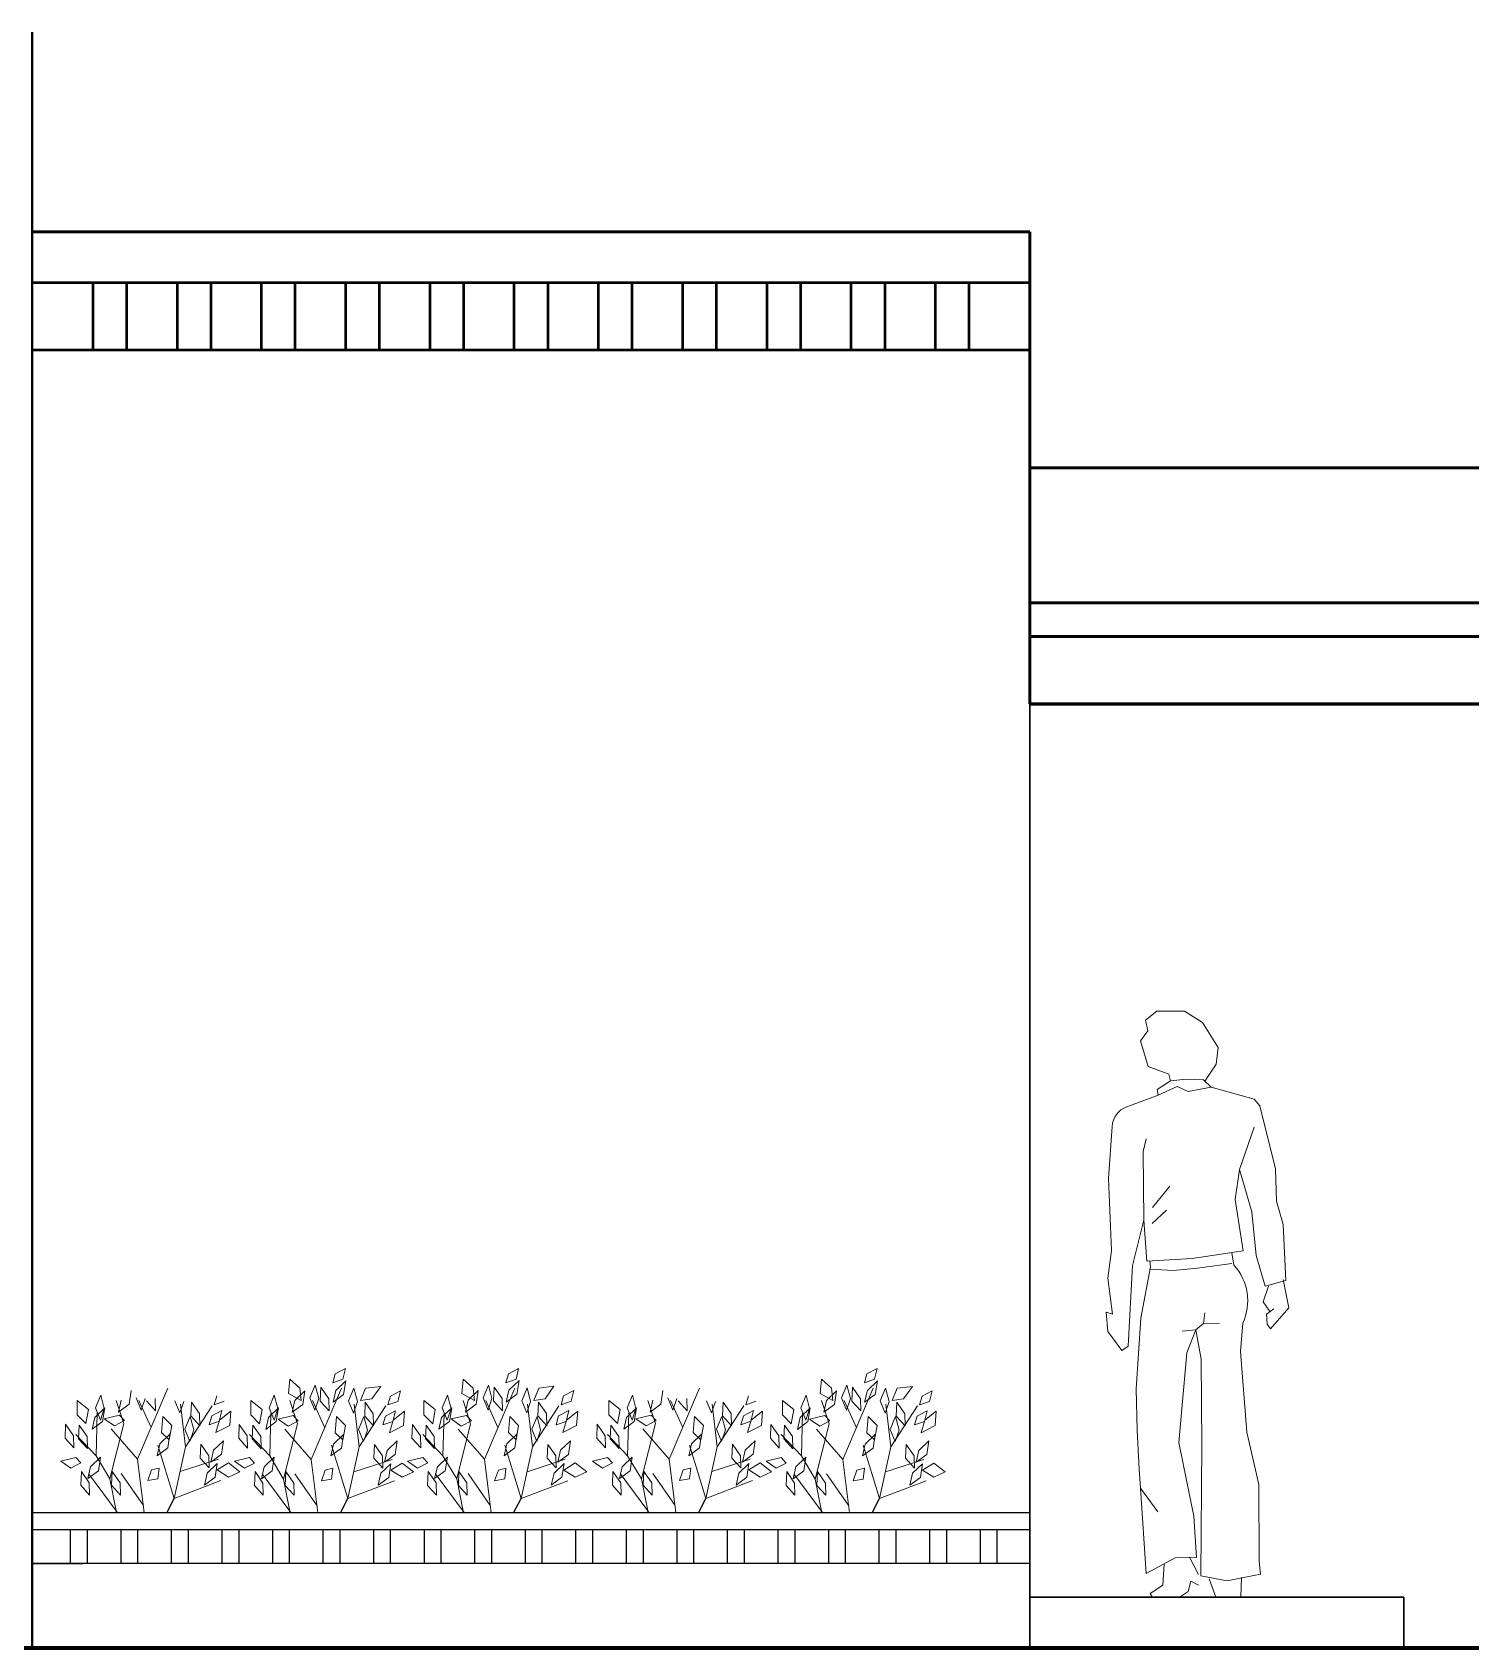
# Model space of a CAD drawing. Header units: centimetres. Extents: x 48 to 15845, y 265 to 7947.
# Drawn here: x 87.838 to 92.107, y 288.819 to 293.612 of the extents above; entities that cross this region are included whole.
import ezdxf

# ---------------------------------------------------------------- set-up
doc = ezdxf.new("R2010")
doc.units = ezdxf.units.CM
doc.layers.add('ARBOLES-PLANTA', color=7, linetype='Continuous')
for name, color, linetype, lineweight in [('bajo', 152, 'Continuous', 13), ('carga', 10, 'Continuous', 35), ('LOSA', 122, 'Continuous', 60), ('TIERRA', 3, 'Continuous', 90)]:
    doc.layers.add(name, color=color, linetype=linetype, lineweight=lineweight)
doc.layers.add('MUEBLES', color=7, linetype='Continuous', lineweight=20, true_color=0xf79608)
doc.layers.add('niveles', color=7, linetype='Continuous', lineweight=5, true_color=0xf0c70f)

msp = doc.modelspace()

# ---------------------------------------------------------------- linework, layer by layer
at = {"layer": 'ARBOLES-PLANTA', "color": 52, "linetype": 'Continuous', "lineweight": 20}
for p, q in [((88.599, 289.5735), (88.6028, 289.6158)), ((88.6028, 289.6158), (88.6327, 289.5894)), ((88.73, 289.6052), (88.7375, 289.6317)), ((88.76, 289.6158), (88.73, 289.6052)), ((88.7375, 289.6317), (88.7675, 289.6475)), ((88.7688, 289.6113), (88.7388, 289.5828)), ((88.7675, 289.6475), (88.76, 289.6158)), ((88.7623, 289.5709), (88.7688, 289.6113)), ((89.1131, 289.5738), (89.1168, 289.6161)), ((89.1168, 289.6161), (89.1467, 289.5897)), ((89.2441, 289.6055), (89.2515, 289.632)), ((89.274, 289.6161), (89.2441, 289.6055)), ((89.2515, 289.632), (89.2815, 289.6478)), ((89.2828, 289.6116), (89.2529, 289.5831)), ((89.2815, 289.6478), (89.274, 289.6161)), ((89.2763, 289.5712), (89.2828, 289.6116)), ((90.1767, 289.5735), (90.1805, 289.6158)), ((90.1805, 289.6158), (90.2104, 289.5894)), ((90.3077, 289.6052), (90.3152, 289.6317)), ((90.3377, 289.6158), (90.3077, 289.6052)), ((90.3152, 289.6317), (90.3452, 289.6475)), ((90.3465, 289.6113), (90.3166, 289.5828)), ((90.3452, 289.6475), (90.3377, 289.6158)), ((90.34, 289.5709), (90.3465, 289.6113)), ((88.0258, 289.531), (88.0414, 289.5689)), ((88.0414, 289.5689), (88.052, 289.5289)), ((88.1024, 289.5535), (88.0943, 289.5183)), ((88.1258, 289.5416), (88.1323, 289.5821)), ((88.1616, 289.5244), (88.1468, 289.5607)), ((88.173, 289.5586), (88.1616, 289.5244)), ((88.203, 289.5585), (88.204, 289.5224)), ((88.3782, 289.5399), (88.3857, 289.5663)), ((88.5412, 289.5306), (88.5567, 289.5685)), ((88.5567, 289.5685), (88.5674, 289.5285)), ((88.6365, 289.5524), (88.599, 289.5735)), ((88.6477, 289.5816), (88.6178, 289.5531)), ((88.6327, 289.5894), (88.6365, 289.5524)), ((88.6412, 289.5412), (88.6477, 289.5816)), ((88.6622, 289.5603), (88.6778, 289.5982)), ((88.677, 289.524), (88.6622, 289.5603)), ((88.6884, 289.5582), (88.677, 289.524)), ((88.6778, 289.5982), (88.6884, 289.5582)), ((88.6931, 289.5511), (88.6947, 289.592)), ((88.6947, 289.592), (88.7184, 289.5581)), ((88.7184, 289.5581), (88.7193, 289.522)), ((88.7388, 289.5828), (88.7308, 289.5476)), ((88.7308, 289.5476), (88.7623, 289.5709)), ((88.7769, 289.5518), (88.7925, 289.5897)), ((88.7925, 289.5897), (88.8031, 289.5497)), ((88.8124, 289.5524), (88.8274, 289.5894)), ((88.8461, 289.5576), (88.8124, 289.5524)), ((88.8274, 289.5894), (88.8723, 289.5947)), ((88.8723, 289.5947), (88.8461, 289.5576)), ((88.8936, 289.5395), (88.9011, 289.5659)), ((88.9011, 289.5659), (88.931, 289.5818)), ((88.931, 289.5818), (88.9235, 289.55)), ((89.0552, 289.5309), (89.0708, 289.5688)), ((89.0708, 289.5688), (89.0814, 289.5288)), ((89.1505, 289.5527), (89.1131, 289.5738)), ((89.1617, 289.5819), (89.1318, 289.5534)), ((89.1467, 289.5897), (89.1505, 289.5527)), ((89.1552, 289.5415), (89.1617, 289.5819)), ((89.1763, 289.5606), (89.1918, 289.5985)), ((89.191, 289.5243), (89.1763, 289.5606)), ((89.2025, 289.5585), (89.191, 289.5243)), ((89.1918, 289.5985), (89.2025, 289.5585)), ((89.2071, 289.5514), (89.2088, 289.5923)), ((89.2088, 289.5923), (89.2324, 289.5584)), ((89.2324, 289.5584), (89.2334, 289.5223)), ((89.2529, 289.5831), (89.2448, 289.5479)), ((89.2448, 289.5479), (89.2763, 289.5712)), ((89.2909, 289.5521), (89.3065, 289.59)), ((89.3065, 289.59), (89.3171, 289.55)), ((89.3264, 289.5527), (89.3414, 289.5897)), ((89.3601, 289.558), (89.3264, 289.5527)), ((89.3414, 289.5897), (89.3863, 289.595)), ((89.3863, 289.595), (89.3601, 289.558)), ((89.4076, 289.5398), (89.4151, 289.5662)), ((89.4151, 289.5662), (89.445, 289.5821)), ((89.445, 289.5821), (89.4375, 289.5503)), ((89.6035, 289.531), (89.6191, 289.5689)), ((89.6191, 289.5689), (89.6297, 289.5289)), ((89.6801, 289.5535), (89.672, 289.5183)), ((89.7035, 289.5416), (89.71, 289.5821)), ((89.7393, 289.5244), (89.7246, 289.5607)), ((89.7507, 289.5586), (89.7393, 289.5244)), ((89.7807, 289.5585), (89.7817, 289.5224)), ((89.9559, 289.5399), (89.9634, 289.5663)), ((90.1189, 289.5306), (90.1345, 289.5685)), ((90.1345, 289.5685), (90.1451, 289.5285)), ((90.2142, 289.5524), (90.1767, 289.5735)), ((90.2254, 289.5816), (90.1955, 289.5531)), ((90.2104, 289.5894), (90.2142, 289.5524)), ((90.2189, 289.5412), (90.2254, 289.5816)), ((90.2399, 289.5603), (90.2555, 289.5982)), ((90.2547, 289.524), (90.2399, 289.5603)), ((90.2661, 289.5582), (90.2547, 289.524)), ((90.2555, 289.5982), (90.2661, 289.5582)), ((90.2708, 289.5511), (90.2725, 289.592)), ((90.2725, 289.592), (90.2961, 289.5581)), ((90.2961, 289.5581), (90.2971, 289.522)), ((90.3166, 289.5828), (90.3085, 289.5476)), ((90.3085, 289.5476), (90.34, 289.5709)), ((90.3546, 289.5518), (90.3702, 289.5897)), ((90.3702, 289.5897), (90.3808, 289.5497)), ((90.3901, 289.5524), (90.4051, 289.5894)), ((90.4238, 289.5576), (90.3901, 289.5524)), ((90.4051, 289.5894), (90.45, 289.5947)), ((90.45, 289.5947), (90.4238, 289.5576)), ((90.4713, 289.5395), (90.4788, 289.5659)), ((90.4788, 289.5659), (90.5087, 289.5818)), ((90.5087, 289.5818), (90.5012, 289.55)), ((88.005, 289.5263), (87.9713, 289.5528)), ((87.9713, 289.5528), (87.9713, 289.5105)), ((87.9713, 289.5105), (87.9975, 289.4841)), ((87.9975, 289.4841), (88.005, 289.5263)), ((88.0537, 289.5311), (88.0238, 289.5026)), ((88.0405, 289.4947), (88.0258, 289.531)), ((88.052, 289.5289), (88.0405, 289.4947)), ((88.0472, 289.4907), (88.0537, 289.5311)), ((88.0972, 289.5088), (88.0522, 289.4982)), ((88.0943, 289.5183), (88.1258, 289.5416)), ((88.1121, 289.4929), (88.0972, 289.5088)), ((88.204, 289.5224), (88.1777, 289.5515)), ((88.2763, 289.516), (88.2615, 289.5522)), ((88.2877, 289.5502), (88.2763, 289.516)), ((88.3094, 289.5069), (88.311, 289.5479)), ((88.3356, 289.4779), (88.3094, 289.5069)), ((88.311, 289.5479), (88.3347, 289.514)), ((88.3347, 289.514), (88.3356, 289.4779)), ((88.3633, 289.4805), (88.3708, 289.5069)), ((88.3708, 289.5069), (88.4007, 289.5228)), ((88.4081, 289.5505), (88.3782, 289.5399)), ((88.4007, 289.5228), (88.3933, 289.4911)), ((88.3943, 289.4946), (88.428, 289.5211)), ((88.428, 289.5211), (88.4243, 289.4788)), ((88.5204, 289.5259), (88.4867, 289.5524)), ((88.4867, 289.5524), (88.4867, 289.5101)), ((88.4867, 289.5101), (88.5129, 289.4836)), ((88.5129, 289.4836), (88.5204, 289.5259)), ((88.5691, 289.5307), (88.5392, 289.5021)), ((88.5559, 289.4943), (88.5412, 289.5306)), ((88.5674, 289.5285), (88.5559, 289.4943)), ((88.5626, 289.4902), (88.5691, 289.5307)), ((88.6125, 289.5083), (88.5676, 289.4978)), ((88.6178, 289.5531), (88.6097, 289.5179)), ((88.6097, 289.5179), (88.6412, 289.5412)), ((88.6275, 289.4925), (88.6125, 289.5083)), ((88.7193, 289.522), (88.6931, 289.5511)), ((88.7917, 289.5155), (88.7769, 289.5518)), ((88.8031, 289.5497), (88.7917, 289.5155)), ((88.8248, 289.5065), (88.8264, 289.5475)), ((88.851, 289.4775), (88.8248, 289.5065)), ((88.8264, 289.5475), (88.8501, 289.5135)), ((88.8501, 289.5135), (88.851, 289.4775)), ((88.8787, 289.4801), (88.8862, 289.5065)), ((88.8862, 289.5065), (88.9161, 289.5223)), ((88.9235, 289.55), (88.8936, 289.5395)), ((88.9161, 289.5223), (88.9087, 289.4906)), ((88.9097, 289.4942), (88.9434, 289.5206)), ((88.9434, 289.5206), (88.9396, 289.4783)), ((89.0008, 289.5527), (89.0008, 289.5104)), ((89.0344, 289.5262), (89.0008, 289.5527)), ((89.0008, 289.5104), (89.027, 289.4839)), ((89.027, 289.4839), (89.0344, 289.5262)), ((89.0831, 289.531), (89.0532, 289.5025)), ((89.0699, 289.4946), (89.0552, 289.5309)), ((89.0814, 289.5288), (89.0699, 289.4946)), ((89.0766, 289.4905), (89.0831, 289.531)), ((89.1266, 289.5087), (89.0817, 289.4981)), ((89.1318, 289.5534), (89.1237, 289.5182)), ((89.1237, 289.5182), (89.1552, 289.5415)), ((89.1415, 289.4928), (89.1266, 289.5087)), ((89.2334, 289.5223), (89.2071, 289.5514)), ((89.3057, 289.5158), (89.2909, 289.5521)), ((89.3171, 289.55), (89.3057, 289.5158)), ((89.3388, 289.5068), (89.3405, 289.5478)), ((89.365, 289.4778), (89.3388, 289.5068)), ((89.3405, 289.5478), (89.3641, 289.5138)), ((89.3641, 289.5138), (89.365, 289.4778)), ((89.3927, 289.4804), (89.4002, 289.5068)), ((89.4002, 289.5068), (89.4302, 289.5227)), ((89.4375, 289.5503), (89.4076, 289.5398)), ((89.4302, 289.5227), (89.4227, 289.4909)), ((89.4237, 289.4945), (89.4574, 289.5209)), ((89.4574, 289.5209), (89.4537, 289.4786)), ((89.5491, 289.5528), (89.5491, 289.5105)), ((89.5827, 289.5263), (89.5491, 289.5528)), ((89.5491, 289.5105), (89.5753, 289.4841)), ((89.5753, 289.4841), (89.5827, 289.5263)), ((89.6314, 289.5311), (89.6015, 289.5026)), ((89.6182, 289.4947), (89.6035, 289.531)), ((89.6297, 289.5289), (89.6182, 289.4947)), ((89.6249, 289.4907), (89.6314, 289.5311)), ((89.6749, 289.5088), (89.6299, 289.4982)), ((89.672, 289.5183), (89.7035, 289.5416)), ((89.6898, 289.4929), (89.6749, 289.5088)), ((89.7817, 289.5224), (89.7554, 289.5515)), ((89.854, 289.516), (89.8392, 289.5522)), ((89.8654, 289.5502), (89.854, 289.516)), ((89.8871, 289.5069), (89.8887, 289.5479)), ((89.9133, 289.4779), (89.8871, 289.5069)), ((89.8887, 289.5479), (89.9124, 289.514)), ((89.9124, 289.514), (89.9133, 289.4779)), ((89.941, 289.4805), (89.9485, 289.5069)), ((89.9485, 289.5069), (89.9785, 289.5228)), ((89.9858, 289.5505), (89.9559, 289.5399)), ((89.9785, 289.5228), (89.971, 289.4911)), ((89.972, 289.4946), (90.0057, 289.5211)), ((90.0057, 289.5211), (90.002, 289.4788)), ((90.0644, 289.5524), (90.0644, 289.5101)), ((90.0981, 289.5259), (90.0644, 289.5524)), ((90.0644, 289.5101), (90.0906, 289.4836)), ((90.0906, 289.4836), (90.0981, 289.5259)), ((90.1468, 289.5307), (90.1169, 289.5021)), ((90.1336, 289.4943), (90.1189, 289.5306)), ((90.1451, 289.5285), (90.1336, 289.4943)), ((90.1403, 289.4902), (90.1468, 289.5307)), ((90.1903, 289.5083), (90.1453, 289.4978)), ((90.1955, 289.5531), (90.1874, 289.5179)), ((90.1874, 289.5179), (90.2189, 289.5412)), ((90.2052, 289.4925), (90.1903, 289.5083)), ((90.2971, 289.522), (90.2708, 289.5511)), ((90.3694, 289.5155), (90.3546, 289.5518)), ((90.3808, 289.5497), (90.3694, 289.5155)), ((90.4025, 289.5065), (90.4041, 289.5475)), ((90.4287, 289.4775), (90.4025, 289.5065)), ((90.4041, 289.5475), (90.4278, 289.5135)), ((90.4278, 289.5135), (90.4287, 289.4775)), ((90.4564, 289.4801), (90.4639, 289.5065)), ((90.4639, 289.5065), (90.4938, 289.5223)), ((90.5012, 289.55), (90.4713, 289.5395)), ((90.4938, 289.5223), (90.4864, 289.4906)), ((90.4874, 289.4942), (90.5211, 289.5206)), ((90.5211, 289.5206), (90.5174, 289.4783)), ((87.9356, 289.4412), (87.9372, 289.4821)), ((87.9372, 289.4821), (87.9609, 289.4482)), ((87.9759, 289.439), (87.9776, 289.48)), ((87.9776, 289.48), (88.0012, 289.4461)), ((88.0238, 289.5026), (88.0157, 289.4674)), ((88.0157, 289.4674), (88.0472, 289.4907)), ((88.0522, 289.4982), (88.0822, 289.4771)), ((88.0822, 289.4771), (88.1121, 289.4929)), ((88.2221, 289.4576), (88.2259, 289.5052)), ((88.2446, 289.4365), (88.2221, 289.4576)), ((88.2259, 289.5052), (88.2521, 289.4788)), ((88.2521, 289.4788), (88.2446, 289.4365)), ((88.2913, 289.4674), (88.3068, 289.5053)), ((88.306, 289.4311), (88.2913, 289.4674)), ((88.3175, 289.4653), (88.306, 289.4311)), ((88.3068, 289.5053), (88.3175, 289.4653)), ((88.3933, 289.4911), (88.3633, 289.4805)), ((88.3831, 289.4576), (88.3943, 289.4946)), ((88.4243, 289.4788), (88.3831, 289.4576)), ((88.451, 289.4407), (88.4526, 289.4817)), ((88.4526, 289.4817), (88.4763, 289.4478)), ((88.4913, 289.4386), (88.493, 289.4796)), ((88.493, 289.4796), (88.5166, 289.4456)), ((88.5392, 289.5021), (88.5311, 289.467)), ((88.5311, 289.467), (88.5626, 289.4902)), ((88.5676, 289.4978), (88.5976, 289.4766)), ((88.5976, 289.4766), (88.6275, 289.4925)), ((88.7375, 289.4572), (88.7413, 289.5048)), ((88.7413, 289.5048), (88.7675, 289.4783)), ((88.7675, 289.4783), (88.76, 289.436)), ((88.8067, 289.4669), (88.8222, 289.5048)), ((88.8214, 289.4307), (88.8067, 289.4669)), ((88.8329, 289.4649), (88.8214, 289.4307)), ((88.8222, 289.5048), (88.8329, 289.4649)), ((88.9087, 289.4906), (88.8787, 289.4801)), ((88.8985, 289.4572), (88.9097, 289.4942)), ((88.9396, 289.4783), (88.8985, 289.4572)), ((88.965, 289.441), (88.9667, 289.482)), ((88.9667, 289.482), (88.9903, 289.4481)), ((89.0053, 289.4389), (89.007, 289.4799)), ((89.007, 289.4799), (89.0307, 289.4459)), ((89.0532, 289.5025), (89.0451, 289.4673)), ((89.0451, 289.4673), (89.0766, 289.4905)), ((89.0817, 289.4981), (89.1116, 289.4769)), ((89.1116, 289.4769), (89.1415, 289.4928)), ((89.2515, 289.4575), (89.2553, 289.5051)), ((89.2553, 289.5051), (89.2815, 289.4786)), ((89.2815, 289.4786), (89.274, 289.4364)), ((89.3207, 289.4672), (89.3363, 289.5052)), ((89.3354, 289.431), (89.3207, 289.4672)), ((89.3469, 289.4652), (89.3354, 289.431)), ((89.3363, 289.5052), (89.3469, 289.4652)), ((89.4227, 289.4909), (89.3927, 289.4804)), ((89.4125, 289.4575), (89.4237, 289.4945)), ((89.4537, 289.4786), (89.4125, 289.4575)), ((89.5133, 289.4412), (89.5149, 289.4821)), ((89.5149, 289.4821), (89.5386, 289.4482)), ((89.5536, 289.439), (89.5553, 289.48)), ((89.5553, 289.48), (89.5789, 289.4461)), ((89.6015, 289.5026), (89.5934, 289.4674)), ((89.5934, 289.4674), (89.6249, 289.4907)), ((89.6299, 289.4982), (89.6599, 289.4771)), ((89.6599, 289.4771), (89.6898, 289.4929)), ((89.7998, 289.4576), (89.8036, 289.5052)), ((89.8223, 289.4365), (89.7998, 289.4576)), ((89.8036, 289.5052), (89.8298, 289.4788)), ((89.8298, 289.4788), (89.8223, 289.4365)), ((89.869, 289.4674), (89.8845, 289.5053)), ((89.8837, 289.4311), (89.869, 289.4674)), ((89.8952, 289.4653), (89.8837, 289.4311)), ((89.8845, 289.5053), (89.8952, 289.4653)), ((89.971, 289.4911), (89.941, 289.4805)), ((89.9608, 289.4576), (89.972, 289.4946)), ((90.002, 289.4788), (89.9608, 289.4576)), ((90.0287, 289.4407), (90.0303, 289.4817)), ((90.0303, 289.4817), (90.054, 289.4478)), ((90.069, 289.4386), (90.0707, 289.4796)), ((90.0707, 289.4796), (90.0943, 289.4456)), ((90.1169, 289.5021), (90.1088, 289.467)), ((90.1088, 289.467), (90.1403, 289.4902)), ((90.1453, 289.4978), (90.1753, 289.4766)), ((90.1753, 289.4766), (90.2052, 289.4925)), ((90.3152, 289.4572), (90.319, 289.5048)), ((90.319, 289.5048), (90.3452, 289.4783)), ((90.3452, 289.4783), (90.3377, 289.436)), ((90.3844, 289.4669), (90.3999, 289.5048)), ((90.3991, 289.4307), (90.3844, 289.4669)), ((90.4106, 289.4649), (90.3991, 289.4307)), ((90.3999, 289.5048), (90.4106, 289.4649)), ((90.4864, 289.4906), (90.4564, 289.4801)), ((90.4762, 289.4572), (90.4874, 289.4942)), ((90.5174, 289.4783), (90.4762, 289.4572)), ((87.9618, 289.4121), (87.9356, 289.4412)), ((87.9609, 289.4482), (87.9618, 289.4121)), ((88.0022, 289.41), (87.9759, 289.439)), ((88.0012, 289.4461), (88.0022, 289.41)), ((88.2171, 289.4241), (88.209, 289.3889)), ((88.209, 289.3889), (88.2405, 289.4122)), ((88.247, 289.4526), (88.2171, 289.4241)), ((88.2405, 289.4122), (88.247, 289.4526)), ((88.337, 289.3818), (88.3386, 289.4227)), ((88.3386, 289.4227), (88.3623, 289.3888)), ((88.4063, 289.4335), (88.3764, 289.405)), ((88.3998, 289.3931), (88.4063, 289.4335)), ((88.4772, 289.4117), (88.451, 289.4407)), ((88.4763, 289.4478), (88.4772, 289.4117)), ((88.5176, 289.4096), (88.4913, 289.4386)), ((88.5166, 289.4456), (88.5176, 289.4096)), ((88.7325, 289.4236), (88.7244, 289.3885)), ((88.7244, 289.3885), (88.7559, 289.4117)), ((88.7624, 289.4522), (88.7325, 289.4236)), ((88.76, 289.436), (88.7375, 289.4572)), ((88.7559, 289.4117), (88.7624, 289.4522)), ((88.8524, 289.3813), (88.854, 289.4223)), ((88.854, 289.4223), (88.8777, 289.3884)), ((88.9217, 289.4331), (88.8918, 289.4045)), ((88.9152, 289.3926), (88.9217, 289.4331)), ((88.9912, 289.412), (88.965, 289.441)), ((88.9903, 289.4481), (88.9912, 289.412)), ((89.0316, 289.4099), (89.0053, 289.4389)), ((89.0307, 289.4459), (89.0316, 289.4099)), ((89.2465, 289.424), (89.2384, 289.3888)), ((89.2384, 289.3888), (89.2699, 289.412)), ((89.2764, 289.4525), (89.2465, 289.424)), ((89.274, 289.4364), (89.2515, 289.4575)), ((89.2699, 289.412), (89.2764, 289.4525)), ((89.3664, 289.3816), (89.3681, 289.4226)), ((89.3681, 289.4226), (89.3917, 289.3887)), ((89.4357, 289.4334), (89.4058, 289.4049)), ((89.4292, 289.393), (89.4357, 289.4334)), ((89.5395, 289.4121), (89.5133, 289.4412)), ((89.5386, 289.4482), (89.5395, 289.4121)), ((89.5799, 289.41), (89.5536, 289.439)), ((89.5789, 289.4461), (89.5799, 289.41)), ((89.7948, 289.4241), (89.7867, 289.3889)), ((89.7867, 289.3889), (89.8182, 289.4122)), ((89.8247, 289.4526), (89.7948, 289.4241)), ((89.8182, 289.4122), (89.8247, 289.4526)), ((89.9147, 289.3818), (89.9164, 289.4227)), ((89.9164, 289.4227), (89.94, 289.3888)), ((89.984, 289.4335), (89.9541, 289.405)), ((89.9775, 289.3931), (89.984, 289.4335)), ((90.0549, 289.4117), (90.0287, 289.4407)), ((90.054, 289.4478), (90.0549, 289.4117)), ((90.0953, 289.4096), (90.069, 289.4386)), ((90.0943, 289.4456), (90.0953, 289.4096)), ((90.3102, 289.4236), (90.3021, 289.3885)), ((90.3021, 289.3885), (90.3336, 289.4117)), ((90.3401, 289.4522), (90.3102, 289.4236)), ((90.3377, 289.436), (90.3152, 289.4572)), ((90.3336, 289.4117), (90.3401, 289.4522)), ((90.4301, 289.3813), (90.4317, 289.4223)), ((90.4317, 289.4223), (90.4554, 289.3884)), ((90.4994, 289.4331), (90.4695, 289.4045)), ((90.4929, 289.3926), (90.4994, 289.4331)), ((87.9676, 289.3836), (87.9227, 289.373)), ((87.9227, 289.373), (87.9526, 289.3519)), ((87.9526, 289.3519), (87.9826, 289.3677)), ((87.9826, 289.3677), (87.9676, 289.3836)), ((88.041, 289.3847), (88.0111, 289.3562)), ((88.0345, 289.3443), (88.041, 289.3847)), ((88.3632, 289.3527), (88.337, 289.3818)), ((88.3872, 289.3657), (88.3573, 289.3371)), ((88.3623, 289.3888), (88.3632, 289.3527)), ((88.3764, 289.405), (88.3683, 289.3698)), ((88.3683, 289.3698), (88.3998, 289.3931)), ((88.3807, 289.3252), (88.3872, 289.3657)), ((88.3868, 289.3466), (88.4205, 289.3677)), ((88.4205, 289.3677), (88.4542, 289.3413)), ((88.483, 289.3832), (88.4381, 289.3726)), ((88.4381, 289.3726), (88.468, 289.3515)), ((88.468, 289.3515), (88.498, 289.3673)), ((88.498, 289.3673), (88.483, 289.3832)), ((88.5564, 289.3843), (88.5265, 289.3557)), ((88.5499, 289.3438), (88.5564, 289.3843)), ((88.8786, 289.3523), (88.8524, 289.3813)), ((88.9026, 289.3652), (88.8726, 289.3367)), ((88.8777, 289.3884), (88.8786, 289.3523)), ((88.8918, 289.4045), (88.8837, 289.3694)), ((88.8837, 289.3694), (88.9152, 289.3926)), ((88.8961, 289.3247), (88.9026, 289.3652)), ((88.9022, 289.3462), (88.9359, 289.3673)), ((88.9359, 289.3673), (88.9696, 289.3409)), ((88.997, 289.3835), (88.9521, 289.3729)), ((88.9521, 289.3729), (88.982, 289.3518)), ((88.982, 289.3518), (89.012, 289.3676)), ((89.012, 289.3676), (88.997, 289.3835)), ((89.0704, 289.3846), (89.0405, 289.3561)), ((89.0639, 289.3442), (89.0704, 289.3846)), ((89.3927, 289.3526), (89.3664, 289.3816)), ((89.4166, 289.3655), (89.3867, 289.337)), ((89.3917, 289.3887), (89.3927, 289.3526)), ((89.4058, 289.4049), (89.3977, 289.3697)), ((89.3977, 289.3697), (89.4292, 289.393)), ((89.4101, 289.3251), (89.4166, 289.3655)), ((89.4162, 289.3465), (89.4499, 289.3676)), ((89.4499, 289.3676), (89.4836, 289.3412)), ((89.5453, 289.3836), (89.5004, 289.373)), ((89.5004, 289.373), (89.5303, 289.3519)), ((89.5303, 289.3519), (89.5603, 289.3677)), ((89.5603, 289.3677), (89.5453, 289.3836)), ((89.6187, 289.3847), (89.5888, 289.3562)), ((89.6122, 289.3443), (89.6187, 289.3847)), ((89.941, 289.3527), (89.9147, 289.3818)), ((89.9649, 289.3657), (89.935, 289.3371)), ((89.94, 289.3888), (89.941, 289.3527)), ((89.9541, 289.405), (89.946, 289.3698)), ((89.946, 289.3698), (89.9775, 289.3931)), ((89.9584, 289.3252), (89.9649, 289.3657)), ((89.9645, 289.3466), (89.9982, 289.3677)), ((89.9982, 289.3677), (90.0319, 289.3413)), ((90.0607, 289.3832), (90.0158, 289.3726)), ((90.0158, 289.3726), (90.0457, 289.3515)), ((90.0457, 289.3515), (90.0757, 289.3673)), ((90.0757, 289.3673), (90.0607, 289.3832)), ((90.1341, 289.3843), (90.1042, 289.3557)), ((90.1276, 289.3438), (90.1341, 289.3843)), ((90.4563, 289.3523), (90.4301, 289.3813)), ((90.4803, 289.3652), (90.4504, 289.3367)), ((90.4554, 289.3884), (90.4563, 289.3523)), ((90.4695, 289.4045), (90.4614, 289.3694)), ((90.4614, 289.3694), (90.4929, 289.3926)), ((90.4738, 289.3247), (90.4803, 289.3652)), ((90.4799, 289.3462), (90.5136, 289.3673)), ((90.5136, 289.3673), (90.5473, 289.3409)), ((87.9823, 289.3011), (87.984, 289.3421)), ((87.984, 289.3421), (88.0076, 289.3082)), ((88.0111, 289.3562), (88.003, 289.321)), ((88.003, 289.321), (88.0345, 289.3443)), ((88.0736, 289.3011), (88.0753, 289.3421)), ((88.0753, 289.3421), (88.0989, 289.3082)), ((88.181, 289.3149), (88.1922, 289.3466)), ((88.2109, 289.3202), (88.181, 289.3149)), ((88.1922, 289.3466), (88.2146, 289.3519)), ((88.2146, 289.3519), (88.2109, 289.3202)), ((88.3573, 289.3371), (88.3492, 289.3019)), ((88.3492, 289.3019), (88.3807, 289.3252)), ((88.4205, 289.3254), (88.3868, 289.3466)), ((88.4542, 289.3413), (88.4205, 289.3254)), ((88.4977, 289.3007), (88.4994, 289.3417)), ((88.4994, 289.3417), (88.523, 289.3077)), ((88.5265, 289.3557), (88.5184, 289.3206)), ((88.5184, 289.3206), (88.5499, 289.3438)), ((88.589, 289.3007), (88.5907, 289.3417)), ((88.5907, 289.3417), (88.6143, 289.3077)), ((88.6963, 289.3144), (88.7076, 289.3462)), ((88.7263, 289.3197), (88.6963, 289.3144)), ((88.7076, 289.3462), (88.73, 289.3515)), ((88.73, 289.3515), (88.7263, 289.3197)), ((88.8726, 289.3367), (88.8646, 289.3015)), ((88.8646, 289.3015), (88.8961, 289.3247)), ((88.9359, 289.325), (88.9022, 289.3462)), ((88.9696, 289.3409), (88.9359, 289.325)), ((89.0117, 289.301), (89.0134, 289.342)), ((89.0134, 289.342), (89.037, 289.308)), ((89.0405, 289.3561), (89.0324, 289.3209)), ((89.0324, 289.3209), (89.0639, 289.3442)), ((89.103, 289.301), (89.1047, 289.342)), ((89.1047, 289.342), (89.1284, 289.308)), ((89.2104, 289.3148), (89.2216, 289.3465)), ((89.2403, 289.32), (89.2104, 289.3148)), ((89.2216, 289.3465), (89.2441, 289.3518)), ((89.2441, 289.3518), (89.2403, 289.32)), ((89.3867, 289.337), (89.3786, 289.3018)), ((89.3786, 289.3018), (89.4101, 289.3251)), ((89.4499, 289.3253), (89.4162, 289.3465)), ((89.4836, 289.3412), (89.4499, 289.3253)), ((89.56, 289.3011), (89.5617, 289.3421)), ((89.5617, 289.3421), (89.5853, 289.3082)), ((89.5888, 289.3562), (89.5807, 289.321)), ((89.5807, 289.321), (89.6122, 289.3443)), ((89.6513, 289.3011), (89.653, 289.3421)), ((89.653, 289.3421), (89.6766, 289.3082)), ((89.7587, 289.3149), (89.7699, 289.3466)), ((89.7886, 289.3202), (89.7587, 289.3149)), ((89.7699, 289.3466), (89.7924, 289.3519)), ((89.7924, 289.3519), (89.7886, 289.3202)), ((89.935, 289.3371), (89.9269, 289.3019)), ((89.9269, 289.3019), (89.9584, 289.3252)), ((89.9982, 289.3254), (89.9645, 289.3466)), ((90.0319, 289.3413), (89.9982, 289.3254)), ((90.0754, 289.3007), (90.0771, 289.3417)), ((90.0771, 289.3417), (90.1007, 289.3077)), ((90.1042, 289.3557), (90.0961, 289.3206)), ((90.0961, 289.3206), (90.1276, 289.3438)), ((90.1667, 289.3007), (90.1684, 289.3417)), ((90.1684, 289.3417), (90.192, 289.3077)), ((90.2741, 289.3144), (90.2853, 289.3462)), ((90.304, 289.3197), (90.2741, 289.3144)), ((90.2853, 289.3462), (90.3077, 289.3515)), ((90.3077, 289.3515), (90.304, 289.3197)), ((90.4504, 289.3367), (90.4423, 289.3015)), ((90.4423, 289.3015), (90.4738, 289.3247)), ((90.5136, 289.325), (90.4799, 289.3462)), ((90.5473, 289.3409), (90.5136, 289.325)), ((88.0086, 289.2721), (87.9823, 289.3011)), ((88.0076, 289.3082), (88.0086, 289.2721)), ((88.0999, 289.2721), (88.0736, 289.3011)), ((88.0989, 289.3082), (88.0999, 289.2721)), ((88.5239, 289.2717), (88.4977, 289.3007)), ((88.523, 289.3077), (88.5239, 289.2717)), ((88.6153, 289.2717), (88.589, 289.3007)), ((88.6143, 289.3077), (88.6153, 289.2717)), ((89.038, 289.272), (89.0117, 289.301)), ((89.037, 289.308), (89.038, 289.272)), ((89.1293, 289.272), (89.103, 289.301)), ((89.1284, 289.308), (89.1293, 289.272)), ((89.5863, 289.2721), (89.56, 289.3011)), ((89.5853, 289.3082), (89.5863, 289.2721)), ((89.6776, 289.2721), (89.6513, 289.3011)), ((89.6766, 289.3082), (89.6776, 289.2721)), ((90.1017, 289.2717), (90.0754, 289.3007)), ((90.1007, 289.3077), (90.1017, 289.2717)), ((90.193, 289.2717), (90.1667, 289.3007)), ((90.192, 289.3077), (90.193, 289.2717))]:
    msp.add_line(p, q, dxfattribs=at)
at = {"layer": 'ARBOLES-PLANTA', "color": 39, "linetype": 'Continuous', "lineweight": 20}
for p, q in [((88.151, 289.3783), (88.2408, 289.5898)), ((88.6664, 289.3779), (88.7562, 289.5894)), ((89.1804, 289.3782), (89.2703, 289.5897)), ((89.7287, 289.3783), (89.8186, 289.5898)), ((90.2441, 289.3779), (90.3339, 289.5894)), ((88.0275, 289.3889), (88.0312, 289.5158)), ((88.1098, 289.4841), (88.0874, 289.5528)), ((88.191, 289.4724), (88.1548, 289.5528)), ((88.2933, 289.4153), (88.2783, 289.5422)), ((88.2933, 289.4153), (88.3719, 289.5369)), ((88.5429, 289.3885), (88.5466, 289.5153)), ((88.6252, 289.4836), (88.6028, 289.5524)), ((88.7064, 289.472), (88.6701, 289.5524)), ((88.8086, 289.4149), (88.7937, 289.5418)), ((88.8086, 289.4149), (88.8872, 289.5365)), ((89.0569, 289.3888), (89.0606, 289.5157)), ((89.1393, 289.4839), (89.1168, 289.5527)), ((89.2204, 289.4723), (89.1842, 289.5527)), ((89.3227, 289.4152), (89.3077, 289.5421)), ((89.3227, 289.4152), (89.4013, 289.5368)), ((89.6052, 289.3889), (89.6089, 289.5158)), ((89.6875, 289.4841), (89.6651, 289.5528)), ((89.7687, 289.4724), (89.7325, 289.5528)), ((89.871, 289.4153), (89.856, 289.5422)), ((89.871, 289.4153), (89.9496, 289.5369)), ((90.1206, 289.3885), (90.1243, 289.5153)), ((90.2029, 289.4836), (90.1805, 289.5524)), ((90.2841, 289.472), (90.2479, 289.5524)), ((90.3863, 289.4149), (90.3714, 289.5418)), ((90.3863, 289.4149), (90.465, 289.5365)), ((88.0687, 289.3202), (88.1098, 289.4841)), ((88.151, 289.3783), (88.0724, 289.4682)), ((88.5841, 289.3197), (88.6252, 289.4836)), ((88.6664, 289.3779), (88.5878, 289.4678)), ((89.0981, 289.32), (89.1393, 289.4839)), ((89.1804, 289.3782), (89.1018, 289.4681)), ((89.6464, 289.3202), (89.6875, 289.4841)), ((89.7287, 289.3783), (89.6501, 289.4682)), ((90.1618, 289.3197), (90.2029, 289.4836)), ((90.2441, 289.3779), (90.1655, 289.4678)), ((88.0275, 289.3889), (87.9676, 289.4523)), ((88.2596, 289.262), (88.2109, 289.4206)), ((88.2596, 289.262), (88.2933, 289.4153)), ((88.5429, 289.3885), (88.483, 289.4519)), ((88.775, 289.2616), (88.7263, 289.4202)), ((88.775, 289.2616), (88.8086, 289.4149)), ((89.0569, 289.3888), (88.997, 289.4522)), ((89.289, 289.2619), (89.2403, 289.4205)), ((89.289, 289.2619), (89.3227, 289.4152)), ((89.6052, 289.3889), (89.5453, 289.4523)), ((89.8373, 289.262), (89.7886, 289.4206)), ((89.8373, 289.262), (89.871, 289.4153)), ((90.1206, 289.3885), (90.0607, 289.4519)), ((90.3527, 289.2616), (90.304, 289.4202)), ((90.3527, 289.2616), (90.3863, 289.4149)), ((88.0687, 289.3202), (88.0275, 289.3889)), ((88.1708, 289.2194), (88.151, 289.3783)), ((88.277, 289.3416), (88.3906, 289.3783)), ((88.5841, 289.3197), (88.5429, 289.3885)), ((88.6862, 289.2194), (88.6664, 289.3779)), ((88.7924, 289.3411), (88.906, 289.3779)), ((89.0981, 289.32), (89.0569, 289.3888)), ((89.2002, 289.2194), (89.1804, 289.3782)), ((89.3065, 289.3415), (89.42, 289.3782)), ((89.6464, 289.3202), (89.6052, 289.3889)), ((89.7485, 289.2194), (89.7287, 289.3783)), ((89.8548, 289.3416), (89.9683, 289.3783)), ((90.1618, 289.3197), (90.1206, 289.3885)), ((90.2639, 289.2194), (90.2441, 289.3779)), ((90.3701, 289.3411), (90.4837, 289.3779)), ((88.0874, 289.225), (88.005, 289.336)), ((88.0874, 289.225), (88.0687, 289.3202)), ((88.1681, 289.2411), (88.1024, 289.336)), ((88.2596, 289.262), (88.3981, 289.3149)), ((88.6028, 289.2246), (88.5204, 289.3356)), ((88.6028, 289.2246), (88.5841, 289.3197)), ((88.6835, 289.2407), (88.6177, 289.3356)), ((88.775, 289.2616), (88.9134, 289.3144)), ((89.1168, 289.2249), (89.0344, 289.3359)), ((89.1168, 289.2249), (89.0981, 289.32)), ((89.1975, 289.241), (89.1318, 289.3359)), ((89.289, 289.2619), (89.4275, 289.3148)), ((89.6651, 289.225), (89.5827, 289.336)), ((89.6651, 289.225), (89.6464, 289.3202)), ((89.7458, 289.2411), (89.6801, 289.336)), ((89.8373, 289.262), (89.9758, 289.3149)), ((90.1805, 289.2246), (90.0981, 289.3356)), ((90.1805, 289.2246), (90.1618, 289.3197)), ((90.2612, 289.2407), (90.1954, 289.3356)), ((90.3527, 289.2616), (90.4912, 289.3144))]:
    msp.add_line(p, q, dxfattribs=at)
at = {"layer": 'ARBOLES-PLANTA', "color": 39, "linetype": 'Continuous'}
for p, q in [((88.0918, 289.2194), (88.0874, 289.225)), ((88.2375, 289.2194), (88.2596, 289.262)), ((88.6069, 289.2194), (88.6028, 289.2246)), ((88.7531, 289.2194), (88.775, 289.2616)), ((89.1211, 289.2194), (89.1168, 289.2249)), ((89.2669, 289.2194), (89.289, 289.2619)), ((89.6695, 289.2194), (89.6651, 289.225)), ((89.8152, 289.2194), (89.8373, 289.262)), ((90.1846, 289.2194), (90.1805, 289.2246)), ((90.3308, 289.2194), (90.3527, 289.2616))]:
    msp.add_line(p, q, dxfattribs=at)
at = {"layer": 'bajo', "linetype": 'ByBlock', "lineweight": -2}
for p, q in [((90.799, 289.2194), (87.8385, 289.2194)), ((90.799, 288.8194), (90.799, 289.2194)), ((90.799, 289.1694), (87.8385, 289.1694)), ((87.9519, 289.0694), (87.9519, 289.1694)), ((88.0019, 289.0694), (88.0019, 289.1694)), ((88.1019, 289.0694), (88.1019, 289.1694)), ((88.1519, 289.0694), (88.1519, 289.1694)), ((88.2519, 289.0694), (88.2519, 289.1694)), ((88.3019, 289.0694), (88.3019, 289.1694)), ((88.4019, 289.0694), (88.4019, 289.1694)), ((88.4519, 289.0694), (88.4519, 289.1694)), ((88.5519, 289.0694), (88.5519, 289.1694)), ((88.6019, 289.0694), (88.6019, 289.1694)), ((88.7019, 289.0694), (88.7019, 289.1694)), ((88.7519, 289.0694), (88.7519, 289.1694)), ((88.8519, 289.0694), (88.8519, 289.1694)), ((88.9019, 289.0694), (88.9019, 289.1694)), ((89.0019, 289.0694), (89.0019, 289.1694)), ((89.0519, 289.0694), (89.0519, 289.1694)), ((89.1519, 289.0694), (89.1519, 289.1694)), ((89.2019, 289.0694), (89.2019, 289.1694)), ((89.3019, 289.0694), (89.3019, 289.1694)), ((89.3519, 289.0694), (89.3519, 289.1694)), ((89.4519, 289.0694), (89.4519, 289.1694)), ((89.5019, 289.0694), (89.5019, 289.1694)), ((89.6019, 289.0694), (89.6019, 289.1694)), ((89.6519, 289.0694), (89.6519, 289.1694)), ((89.7519, 289.0694), (89.7519, 289.1694)), ((89.8019, 289.0694), (89.8019, 289.1694)), ((89.9019, 289.0694), (89.9019, 289.1694)), ((89.9519, 289.0694), (89.9519, 289.1694)), ((90.0519, 289.0694), (90.0519, 289.1694)), ((90.1019, 289.0694), (90.1019, 289.1694)), ((90.2019, 289.0694), (90.2019, 289.1694)), ((90.2519, 289.0694), (90.2519, 289.1694)), ((90.3519, 289.0694), (90.3519, 289.1694)), ((90.4019, 289.0694), (90.4019, 289.1694)), ((90.5019, 289.0694), (90.5019, 289.1694)), ((90.5519, 289.0694), (90.5519, 289.1694)), ((90.6519, 289.0694), (90.6519, 289.1694)), ((90.7019, 289.0694), (90.7019, 289.1694)), ((87.8385, 289.0694), (87.9885, 289.0694)), ((90.799, 289.0694), (87.8385, 289.0694))]:
    msp.add_line(p, q, dxfattribs=at)
at = {"layer": 'carga', "linetype": 'ByBlock', "lineweight": 40}
msp.add_line((87.8385, 293.6117), (87.8385, 288.8194), dxfattribs=at)
at = {"layer": 'carga', "linetype": 'ByBlock', "lineweight": 30}
msp.add_line((90.799, 291.6194), (90.799, 288.8194), dxfattribs=at)
at = {"layer": 'LOSA', "linetype": 'ByBlock', "lineweight": 53}
for p, q in [((90.799, 293.0194), (87.8385, 293.0194)), ((90.799, 293.0194), (90.799, 291.6194)), ((95.9785, 292.3194), (90.799, 292.3194)), ((95.9785, 291.9194), (90.799, 291.9194)), ((90.799, 291.8194), (95.9785, 291.8194))]:
    msp.add_line(p, q, dxfattribs=at)
at = {"layer": 'LOSA', "linetype": 'ByBlock', "lineweight": 50}
for p, q in [((87.8385, 292.8694), (90.799, 292.8694)), ((88.0179, 292.8694), (88.0179, 292.6694)), ((88.1179, 292.8694), (88.1179, 292.6694)), ((88.2679, 292.8694), (88.2679, 292.6694)), ((88.3679, 292.8694), (88.3679, 292.6694)), ((88.5179, 292.8694), (88.5179, 292.6694)), ((88.6179, 292.8694), (88.6179, 292.6694)), ((88.7679, 292.8694), (88.7679, 292.6694)), ((88.8679, 292.8694), (88.8679, 292.6694)), ((89.0179, 292.8694), (89.0179, 292.6694)), ((89.1179, 292.8694), (89.1179, 292.6694)), ((89.1179, 292.8694), (89.1179, 292.6694)), ((89.2679, 292.8694), (89.2679, 292.6694)), ((89.3679, 292.8694), (89.3679, 292.6694)), ((89.5179, 292.8694), (89.5179, 292.6694)), ((89.6179, 292.8694), (89.6179, 292.6694)), ((89.7679, 292.8694), (89.7679, 292.6694)), ((89.8679, 292.8694), (89.8679, 292.6694)), ((90.0179, 292.8694), (90.0179, 292.6694)), ((90.1179, 292.8694), (90.1179, 292.6694)), ((90.1179, 292.8694), (90.1179, 292.6694)), ((90.2679, 292.8694), (90.2679, 292.6694)), ((90.3679, 292.8694), (90.3679, 292.6694)), ((90.5179, 292.8694), (90.5179, 292.6694)), ((90.5179, 292.8694), (90.5179, 292.6694)), ((90.6179, 292.8694), (90.6179, 292.6694)), ((87.8385, 292.6694), (90.799, 292.6694))]:
    msp.add_line(p, q, dxfattribs=at)
at = {"layer": 'LOSA', "linetype": 'ByBlock'}
msp.add_line((90.799, 291.6194), (95.9785, 291.6194), dxfattribs=at)
at = {"layer": 'MUEBLES', "color": 0, "lineweight": 13}
for p, q in [((91.3366, 290.4823), (91.3142, 290.5045)), ((91.1625, 290.1252), (91.2145, 290.1884)), ((91.1614, 290.0781), (91.2047, 290.1178)), ((91.4044, 289.9546), (91.3979, 289.9909)), ((91.0442, 289.809), (91.0304, 289.9155)), ((91.4913, 289.8458), (91.5074, 289.8916)), ((91.5113, 289.8163), (91.4913, 289.8458)), ((91.2908, 289.7624), (91.2512, 289.7586)), ((91.3143, 289.781), (91.3614, 289.7823)), ((91.2996, 289.0364), (91.2727, 289.0877)), ((91.1972, 289.0667), (91.1931, 289.0053))]:
    msp.add_line(p, q, dxfattribs=at)
for points in [[(91.3179, 290.4996), (91.3513, 290.5504), (91.3574, 290.6), (91.3114, 290.6743), (91.2581, 290.7076), (91.1751, 290.7075), (91.1417, 290.6814), (91.1492, 290.6492), (91.1269, 290.6194), (91.1494, 290.5439), (91.2114, 290.5204), (91.2164, 290.5006), (91.1768, 290.4758), (91.1793, 290.4584), (91.0864, 290.4236)], [(91.4213, 290.2384), (91.4574, 290.1121), (91.47, 289.9832), (91.4975, 289.8916), (91.5581, 289.9091), (91.5504, 290.0751), (91.5304, 290.1444), (91.5278, 290.2398), (91.4816, 290.4268), (91.4642, 290.4466), (91.3366, 290.4823), (91.2684, 290.4698), (91.2362, 290.4846), (91.1793, 290.4584)], [(91.3142, 290.5045), (91.2628, 290.5062), (91.2164, 290.5006)], [(91.0432, 290.3653), (91.0323, 290.2116), (91.0414, 289.9973), (91.0304, 289.9155)], [(91.0903, 289.714), (91.1034, 289.9528), (91.1366, 290.0879), (91.135, 290.2911), (91.1436, 290.3295)], [(91.1366, 290.0879), (91.1455, 289.9665), (91.2805, 289.9742), (91.4316, 289.9968), (91.4078, 290.1491), (91.4213, 290.2384), (91.4644, 290.3636)], [(91.179, 289.222), (91.1269, 289.2926), (91.1231, 289.3495), (91.1167, 289.4647), (91.114, 289.5874), (91.1284, 289.7968), (91.1567, 289.9492), (91.1543, 289.9671)], [(91.3982, 289.9596), (91.2967, 289.9458), (91.2236, 289.9382), (91.1554, 289.9425)], [(91.5507, 289.9115), (91.567, 289.8273), (91.5126, 289.7653), (91.5026, 289.7789), (91.5013, 289.8086), (91.5224, 289.8248)], [(91.0442, 289.809), (91.0256, 289.8152), (91.0306, 289.757), (91.0716, 289.7013), (91.0903, 289.714)], [(91.4308, 289.7825), (91.4235, 289.6982), (91.4425, 289.4592), (91.4787, 289.3031), (91.4791, 289.0764), (91.4829, 289.038), (91.3838, 289.018), (91.3058, 289.0327), (91.3088, 289.4205), (91.3071, 289.6757), (91.2908, 289.7624), (91.3143, 289.781), (91.318, 289.8132)], [(91.2908, 289.7624), (91.2649, 289.6942), (91.2406, 289.4278), (91.2856, 289.2098), (91.2933, 289.0872), (91.2301, 289.0859), (91.1435, 289.0399), (91.1269, 289.2926)], [(91.4272, 289.028), (91.4248, 288.9705), (91.3505, 288.9693), (91.3306, 289.0241)], [(91.2996, 289.0046), (91.2767, 289.0165), (91.2687, 288.9856), (91.2415, 288.9682), (91.1622, 288.9687), (91.156, 288.9804), (91.1931, 289.0053)]]:
    msp.add_lwpolyline(points, dxfattribs=at)
for centre, radius, start, end in [((91.1071, 290.363), 0.064, 108.8764, 177.9845), ((91.286, 289.8484), 0.1591, 335.5022, 41.8892)]:
    msp.add_arc(centre, radius, start, end, dxfattribs=at)
at = {"layer": 'niveles', "linetype": 'ByBlock', "lineweight": 30}
for p, q in [((90.799, 288.9694), (91.9086, 288.9694)), ((91.9086, 288.9694), (91.9086, 288.8194))]:
    msp.add_line(p, q, dxfattribs=at)
at = {"layer": 'TIERRA', "linetype": 'ByBlock', "lineweight": 90}
msp.add_line((75.4044, 288.8194), (99.9891, 288.8194), dxfattribs=at)

doc.saveas('drawing.dxf')
